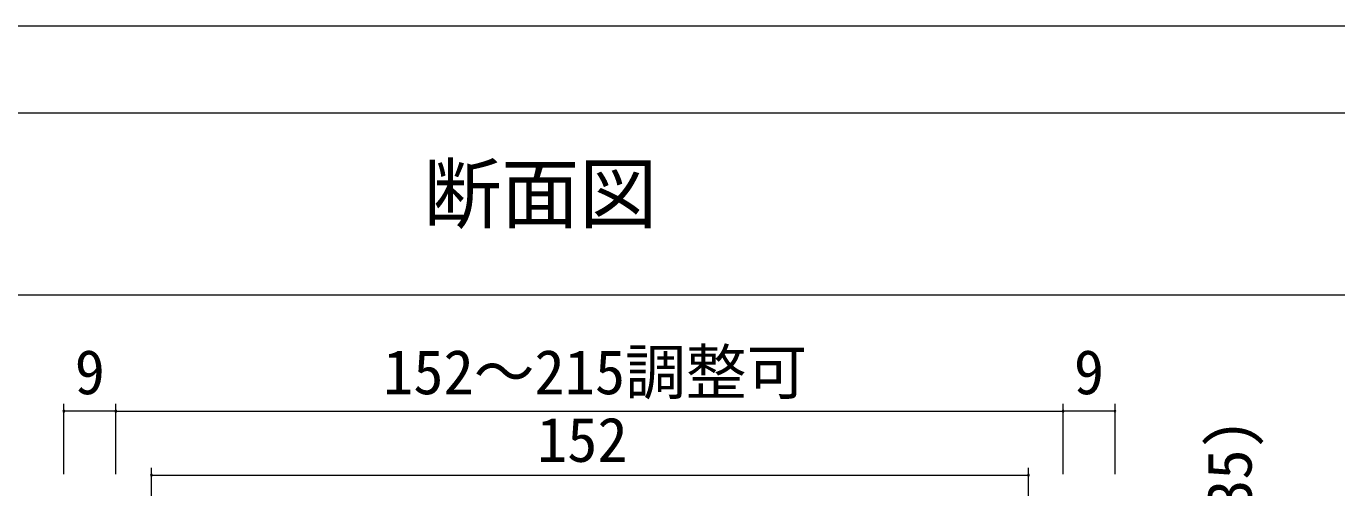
# Model space of a CAD drawing. Units: millimetres on the paper, enlarged 10 times, with parts at other scales. Extents: x -2000 to 2000, y -1385 to 1385.
# Drawn here: x -1091 to -335, y 1119 to 1385 of the extents above; entities that cross this region are included whole.
import ezdxf
from ezdxf.enums import TextEntityAlignment as Align

# ---------------------------------------------------------------- set-up
doc = ezdxf.new("R2010")
doc.units = ezdxf.units.MM
doc.header["$LTSCALE"] = 10
for name, color, linetype, lineweight in [('1-0_H-SYM', 7, 'Continuous', 20), ('1-1_0', 7, 'Continuous', 20), ('2-0_18', 7, 'Continuous', 20)]:
    doc.layers.add(name, color=color, linetype=linetype, lineweight=lineweight)
doc.styles.add('ＭＳ ゴシック', font='')
doc.styles.get('ＭＳ ゴシック').set_extended_font_data('MS Gothic')

msp = doc.modelspace()

# ---------------------------------------------------------------- linework, layer by layer
at = {"layer": '1-0_H-SYM'}
for p, q in [((-1950, 1335), (380, 1335)), ((-1950, 1230), (380, 1230))]:
    msp.add_line(p, q, dxfattribs=at)
at = {"layer": '1-1_0'}
for p, q in [((-1950, 1335), (380, 1335)), ((-1950, 1230), (380, 1230))]:
    msp.add_line(p, q, dxfattribs=at)
msp.add_lwpolyline([(-2000, -1385), (2000, -1385), (2000, 1385), (-2000, 1385)], close=True, dxfattribs=at)
at = {"layer": '2-0_18', "color": 4, "lineweight": 9}
for p, q in [((-1069.19, 1126.42), (-1069.19, 1167.01)), ((-1039.19, 1126.42), (-1039.19, 1167.01)), ((-1039.19, 1126.42), (-1039.19, 1167.01)), ((-492.52, 1126.42), (-492.52, 1167.01)), ((-462.52, 1126.42), (-462.52, 1167.01)), ((-1039.19, 1162.84), (-1069.19, 1162.84)), ((-1039.19, 1162.84), (-492.52, 1162.84)), ((-462.52, 1162.84), (-492.52, 1162.84)), ((-1018.67, 1089.48), (-1018.67, 1130.06)), ((-512.52, 1089.48), (-512.52, 1130.06)), ((-1018.67, 1125.9), (-512.52, 1125.9))]:
    msp.add_line(p, q, dxfattribs=at)
for centre, start, end in [((-1069.19, 1162.84), 0, 180), ((-1069.19, 1162.84), 180, 0), ((-1039.19, 1162.84), 0, 180), ((-1039.19, 1162.84), 0, 180), ((-1039.19, 1162.84), 180, 0), ((-1039.19, 1162.84), 180, 0), ((-492.52, 1162.84), 0, 180), ((-492.52, 1162.84), 180, 0), ((-462.52, 1162.84), 0, 180), ((-462.52, 1162.84), 180, 0), ((-1018.67, 1125.9), 0, 180), ((-1018.67, 1125.9), 180, 0), ((-512.52, 1125.9), 0, 180), ((-512.52, 1125.9), 180, 0)]:
    msp.add_arc(centre, 0.521, start, end, dxfattribs=at)

# ---------------------------------------------------------------- texts
at = {"layer": '1-1_0', "style": 'ＭＳ ゴシック'}
msp.add_text('断面図', height=32.99, dxfattribs=at).set_placement((-861.74, 1261.98), align=Align.BOTTOM_LEFT)
at = {"layer": '2-0_18', "style": 'ＭＳ ゴシック'}
for s, p in [('9', (-1062.94, 1164.92)), ('152～215調整可', (-884.97, 1164.92)), ('9', (-486.27, 1164.92)), ('152', (-796.16, 1125.9))]:
    msp.add_text(s, height=25.66, dxfattribs=at).set_placement(p, align=Align.BOTTOM_LEFT)
msp.add_text('24(35)', height=25.66, rotation=90, dxfattribs=at).set_placement((-375.96, 1053.53), align=Align.BOTTOM_LEFT)

doc.saveas('drawing.dxf')
